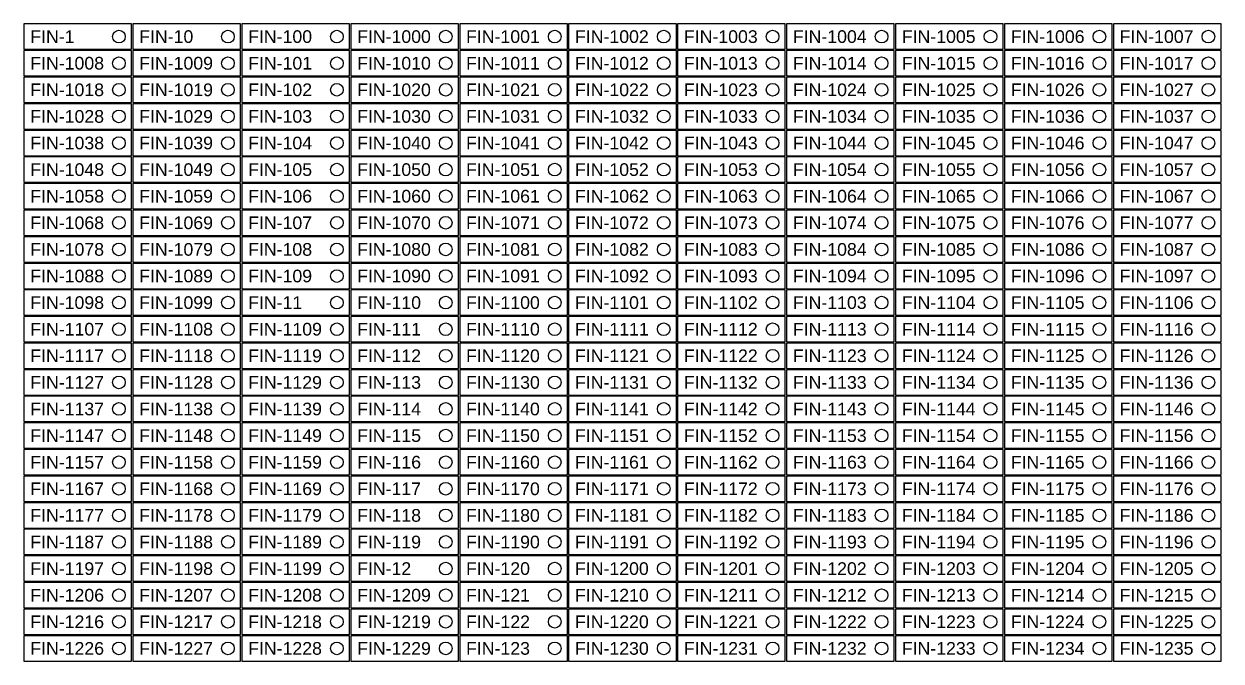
# Model space of a CAD drawing. Extents: x 0 to 94, y -199 to 2.
# Drawn here: x 0 to 94.5, y -48.3 to 2 of the extents above; entities that cross this region are included whole.
import ezdxf

# ---------------------------------------------------------------- set-up
doc = ezdxf.new("R2010")
doc.units = 0
doc.styles.get("Standard").update_dxf_attribs({"font": 'arial.ttf'})

msp = doc.modelspace()

# ---------------------------------------------------------------- linework, layer by layer
for points in [[(0, 0, 0), (8.5, 0, 0), (8.5, 2, 0), (0, 2, 0)], [(8.6, 0, 0), (17.1, 0, 0), (17.1, 2, 0), (8.6, 2, 0)], [(17.2, 0, 0), (25.7, 0, 0), (25.7, 2, 0), (17.2, 2, 0)], [(25.8, 0, 0), (34.3, 0, 0), (34.3, 2, 0), (25.8, 2, 0)], [(34.4, 0, 0), (42.9, 0, 0), (42.9, 2, 0), (34.4, 2, 0)], [(43, 0, 0), (51.5, 0, 0), (51.5, 2, 0), (43, 2, 0)], [(51.6, 0, 0), (60.1, 0, 0), (60.1, 2, 0), (51.6, 2, 0)], [(60.2, 0, 0), (68.7, 0, 0), (68.7, 2, 0), (60.2, 2, 0)], [(68.8, 0, 0), (77.3, 0, 0), (77.3, 2, 0), (68.8, 2, 0)], [(77.4, 0, 0), (85.9, 0, 0), (85.9, 2, 0), (77.4, 2, 0)], [(86, 0, 0), (94.5, 0, 0), (94.5, 2, 0), (86, 2, 0)], [(0, -2.1, 0), (8.5, -2.1, 0), (8.5, -0.1, 0), (0, -0.1, 0)], [(8.6, -2.1, 0), (17.1, -2.1, 0), (17.1, -0.1, 0), (8.6, -0.1, 0)], [(17.2, -2.1, 0), (25.7, -2.1, 0), (25.7, -0.1, 0), (17.2, -0.1, 0)], [(25.8, -2.1, 0), (34.3, -2.1, 0), (34.3, -0.1, 0), (25.8, -0.1, 0)], [(34.4, -2.1, 0), (42.9, -2.1, 0), (42.9, -0.1, 0), (34.4, -0.1, 0)], [(43, -2.1, 0), (51.5, -2.1, 0), (51.5, -0.1, 0), (43, -0.1, 0)], [(51.6, -2.1, 0), (60.1, -2.1, 0), (60.1, -0.1, 0), (51.6, -0.1, 0)], [(60.2, -2.1, 0), (68.7, -2.1, 0), (68.7, -0.1, 0), (60.2, -0.1, 0)], [(68.8, -2.1, 0), (77.3, -2.1, 0), (77.3, -0.1, 0), (68.8, -0.1, 0)], [(77.4, -2.1, 0), (85.9, -2.1, 0), (85.9, -0.1, 0), (77.4, -0.1, 0)], [(86, -2.1, 0), (94.5, -2.1, 0), (94.5, -0.1, 0), (86, -0.1, 0)], [(0, -4.2, 0), (8.5, -4.2, 0), (8.5, -2.2, 0), (0, -2.2, 0)], [(8.6, -4.2, 0), (17.1, -4.2, 0), (17.1, -2.2, 0), (8.6, -2.2, 0)], [(17.2, -4.2, 0), (25.7, -4.2, 0), (25.7, -2.2, 0), (17.2, -2.2, 0)], [(25.8, -4.2, 0), (34.3, -4.2, 0), (34.3, -2.2, 0), (25.8, -2.2, 0)], [(34.4, -4.2, 0), (42.9, -4.2, 0), (42.9, -2.2, 0), (34.4, -2.2, 0)], [(43, -4.2, 0), (51.5, -4.2, 0), (51.5, -2.2, 0), (43, -2.2, 0)], [(51.6, -4.2, 0), (60.1, -4.2, 0), (60.1, -2.2, 0), (51.6, -2.2, 0)], [(60.2, -4.2, 0), (68.7, -4.2, 0), (68.7, -2.2, 0), (60.2, -2.2, 0)], [(68.8, -4.2, 0), (77.3, -4.2, 0), (77.3, -2.2, 0), (68.8, -2.2, 0)], [(77.4, -4.2, 0), (85.9, -4.2, 0), (85.9, -2.2, 0), (77.4, -2.2, 0)], [(86, -4.2, 0), (94.5, -4.2, 0), (94.5, -2.2, 0), (86, -2.2, 0)], [(0, -6.3, 0), (8.5, -6.3, 0), (8.5, -4.3, 0), (0, -4.3, 0)], [(8.6, -6.3, 0), (17.1, -6.3, 0), (17.1, -4.3, 0), (8.6, -4.3, 0)], [(17.2, -6.3, 0), (25.7, -6.3, 0), (25.7, -4.3, 0), (17.2, -4.3, 0)], [(25.8, -6.3, 0), (34.3, -6.3, 0), (34.3, -4.3, 0), (25.8, -4.3, 0)], [(34.4, -6.3, 0), (42.9, -6.3, 0), (42.9, -4.3, 0), (34.4, -4.3, 0)], [(43, -6.3, 0), (51.5, -6.3, 0), (51.5, -4.3, 0), (43, -4.3, 0)], [(51.6, -6.3, 0), (60.1, -6.3, 0), (60.1, -4.3, 0), (51.6, -4.3, 0)], [(60.2, -6.3, 0), (68.7, -6.3, 0), (68.7, -4.3, 0), (60.2, -4.3, 0)], [(68.8, -6.3, 0), (77.3, -6.3, 0), (77.3, -4.3, 0), (68.8, -4.3, 0)], [(77.4, -6.3, 0), (85.9, -6.3, 0), (85.9, -4.3, 0), (77.4, -4.3, 0)], [(86, -6.3, 0), (94.5, -6.3, 0), (94.5, -4.3, 0), (86, -4.3, 0)], [(0, -8.4, 0), (8.5, -8.4, 0), (8.5, -6.4, 0), (0, -6.4, 0)], [(8.6, -8.4, 0), (17.1, -8.4, 0), (17.1, -6.4, 0), (8.6, -6.4, 0)], [(17.2, -8.4, 0), (25.7, -8.4, 0), (25.7, -6.4, 0), (17.2, -6.4, 0)], [(25.8, -8.4, 0), (34.3, -8.4, 0), (34.3, -6.4, 0), (25.8, -6.4, 0)], [(34.4, -8.4, 0), (42.9, -8.4, 0), (42.9, -6.4, 0), (34.4, -6.4, 0)], [(43, -8.4, 0), (51.5, -8.4, 0), (51.5, -6.4, 0), (43, -6.4, 0)], [(51.6, -8.4, 0), (60.1, -8.4, 0), (60.1, -6.4, 0), (51.6, -6.4, 0)], [(60.2, -8.4, 0), (68.7, -8.4, 0), (68.7, -6.4, 0), (60.2, -6.4, 0)], [(68.8, -8.4, 0), (77.3, -8.4, 0), (77.3, -6.4, 0), (68.8, -6.4, 0)], [(77.4, -8.4, 0), (85.9, -8.4, 0), (85.9, -6.4, 0), (77.4, -6.4, 0)], [(86, -8.4, 0), (94.5, -8.4, 0), (94.5, -6.4, 0), (86, -6.4, 0)], [(0, -10.5, 0), (8.5, -10.5, 0), (8.5, -8.5, 0), (0, -8.5, 0)], [(8.6, -10.5, 0), (17.1, -10.5, 0), (17.1, -8.5, 0), (8.6, -8.5, 0)], [(17.2, -10.5, 0), (25.7, -10.5, 0), (25.7, -8.5, 0), (17.2, -8.5, 0)], [(25.8, -10.5, 0), (34.3, -10.5, 0), (34.3, -8.5, 0), (25.8, -8.5, 0)], [(34.4, -10.5, 0), (42.9, -10.5, 0), (42.9, -8.5, 0), (34.4, -8.5, 0)], [(43, -10.5, 0), (51.5, -10.5, 0), (51.5, -8.5, 0), (43, -8.5, 0)], [(51.6, -10.5, 0), (60.1, -10.5, 0), (60.1, -8.5, 0), (51.6, -8.5, 0)], [(60.2, -10.5, 0), (68.7, -10.5, 0), (68.7, -8.5, 0), (60.2, -8.5, 0)], [(68.8, -10.5, 0), (77.3, -10.5, 0), (77.3, -8.5, 0), (68.8, -8.5, 0)], [(77.4, -10.5, 0), (85.9, -10.5, 0), (85.9, -8.5, 0), (77.4, -8.5, 0)], [(86, -10.5, 0), (94.5, -10.5, 0), (94.5, -8.5, 0), (86, -8.5, 0)], [(0, -12.6, 0), (8.5, -12.6, 0), (8.5, -10.6, 0), (0, -10.6, 0)], [(8.6, -12.6, 0), (17.1, -12.6, 0), (17.1, -10.6, 0), (8.6, -10.6, 0)], [(17.2, -12.6, 0), (25.7, -12.6, 0), (25.7, -10.6, 0), (17.2, -10.6, 0)], [(25.8, -12.6, 0), (34.3, -12.6, 0), (34.3, -10.6, 0), (25.8, -10.6, 0)], [(34.4, -12.6, 0), (42.9, -12.6, 0), (42.9, -10.6, 0), (34.4, -10.6, 0)], [(43, -12.6, 0), (51.5, -12.6, 0), (51.5, -10.6, 0), (43, -10.6, 0)], [(51.6, -12.6, 0), (60.1, -12.6, 0), (60.1, -10.6, 0), (51.6, -10.6, 0)], [(60.2, -12.6, 0), (68.7, -12.6, 0), (68.7, -10.6, 0), (60.2, -10.6, 0)], [(68.8, -12.6, 0), (77.3, -12.6, 0), (77.3, -10.6, 0), (68.8, -10.6, 0)], [(77.4, -12.6, 0), (85.9, -12.6, 0), (85.9, -10.6, 0), (77.4, -10.6, 0)], [(86, -12.6, 0), (94.5, -12.6, 0), (94.5, -10.6, 0), (86, -10.6, 0)], [(0, -14.7, 0), (8.5, -14.7, 0), (8.5, -12.7, 0), (0, -12.7, 0)], [(8.6, -14.7, 0), (17.1, -14.7, 0), (17.1, -12.7, 0), (8.6, -12.7, 0)], [(17.2, -14.7, 0), (25.7, -14.7, 0), (25.7, -12.7, 0), (17.2, -12.7, 0)], [(25.8, -14.7, 0), (34.3, -14.7, 0), (34.3, -12.7, 0), (25.8, -12.7, 0)], [(34.4, -14.7, 0), (42.9, -14.7, 0), (42.9, -12.7, 0), (34.4, -12.7, 0)], [(43, -14.7, 0), (51.5, -14.7, 0), (51.5, -12.7, 0), (43, -12.7, 0)], [(51.6, -14.7, 0), (60.1, -14.7, 0), (60.1, -12.7, 0), (51.6, -12.7, 0)], [(60.2, -14.7, 0), (68.7, -14.7, 0), (68.7, -12.7, 0), (60.2, -12.7, 0)], [(68.8, -14.7, 0), (77.3, -14.7, 0), (77.3, -12.7, 0), (68.8, -12.7, 0)], [(77.4, -14.7, 0), (85.9, -14.7, 0), (85.9, -12.7, 0), (77.4, -12.7, 0)], [(86, -14.7, 0), (94.5, -14.7, 0), (94.5, -12.7, 0), (86, -12.7, 0)], [(0, -16.8, 0), (8.5, -16.8, 0), (8.5, -14.8, 0), (0, -14.8, 0)], [(8.6, -16.8, 0), (17.1, -16.8, 0), (17.1, -14.8, 0), (8.6, -14.8, 0)], [(17.2, -16.8, 0), (25.7, -16.8, 0), (25.7, -14.8, 0), (17.2, -14.8, 0)], [(25.8, -16.8, 0), (34.3, -16.8, 0), (34.3, -14.8, 0), (25.8, -14.8, 0)], [(34.4, -16.8, 0), (42.9, -16.8, 0), (42.9, -14.8, 0), (34.4, -14.8, 0)], [(43, -16.8, 0), (51.5, -16.8, 0), (51.5, -14.8, 0), (43, -14.8, 0)], [(51.6, -16.8, 0), (60.1, -16.8, 0), (60.1, -14.8, 0), (51.6, -14.8, 0)], [(60.2, -16.8, 0), (68.7, -16.8, 0), (68.7, -14.8, 0), (60.2, -14.8, 0)], [(68.8, -16.8, 0), (77.3, -16.8, 0), (77.3, -14.8, 0), (68.8, -14.8, 0)], [(77.4, -16.8, 0), (85.9, -16.8, 0), (85.9, -14.8, 0), (77.4, -14.8, 0)], [(86, -16.8, 0), (94.5, -16.8, 0), (94.5, -14.8, 0), (86, -14.8, 0)], [(0, -18.9, 0), (8.5, -18.9, 0), (8.5, -16.9, 0), (0, -16.9, 0)], [(8.6, -18.9, 0), (17.1, -18.9, 0), (17.1, -16.9, 0), (8.6, -16.9, 0)], [(17.2, -18.9, 0), (25.7, -18.9, 0), (25.7, -16.9, 0), (17.2, -16.9, 0)], [(25.8, -18.9, 0), (34.3, -18.9, 0), (34.3, -16.9, 0), (25.8, -16.9, 0)], [(34.4, -18.9, 0), (42.9, -18.9, 0), (42.9, -16.9, 0), (34.4, -16.9, 0)], [(43, -18.9, 0), (51.5, -18.9, 0), (51.5, -16.9, 0), (43, -16.9, 0)], [(51.6, -18.9, 0), (60.1, -18.9, 0), (60.1, -16.9, 0), (51.6, -16.9, 0)], [(60.2, -18.9, 0), (68.7, -18.9, 0), (68.7, -16.9, 0), (60.2, -16.9, 0)], [(68.8, -18.9, 0), (77.3, -18.9, 0), (77.3, -16.9, 0), (68.8, -16.9, 0)], [(77.4, -18.9, 0), (85.9, -18.9, 0), (85.9, -16.9, 0), (77.4, -16.9, 0)], [(86, -18.9, 0), (94.5, -18.9, 0), (94.5, -16.9, 0), (86, -16.9, 0)], [(0, -21, 0), (8.5, -21, 0), (8.5, -19, 0), (0, -19, 0)], [(8.6, -21, 0), (17.1, -21, 0), (17.1, -19, 0), (8.6, -19, 0)], [(17.2, -21, 0), (25.7, -21, 0), (25.7, -19, 0), (17.2, -19, 0)], [(25.8, -21, 0), (34.3, -21, 0), (34.3, -19, 0), (25.8, -19, 0)], [(34.4, -21, 0), (42.9, -21, 0), (42.9, -19, 0), (34.4, -19, 0)], [(43, -21, 0), (51.5, -21, 0), (51.5, -19, 0), (43, -19, 0)], [(51.6, -21, 0), (60.1, -21, 0), (60.1, -19, 0), (51.6, -19, 0)], [(60.2, -21, 0), (68.7, -21, 0), (68.7, -19, 0), (60.2, -19, 0)], [(68.8, -21, 0), (77.3, -21, 0), (77.3, -19, 0), (68.8, -19, 0)], [(77.4, -21, 0), (85.9, -21, 0), (85.9, -19, 0), (77.4, -19, 0)], [(86, -21, 0), (94.5, -21, 0), (94.5, -19, 0), (86, -19, 0)], [(0, -23.1, 0), (8.5, -23.1, 0), (8.5, -21.1, 0), (0, -21.1, 0)], [(8.6, -23.1, 0), (17.1, -23.1, 0), (17.1, -21.1, 0), (8.6, -21.1, 0)], [(17.2, -23.1, 0), (25.7, -23.1, 0), (25.7, -21.1, 0), (17.2, -21.1, 0)], [(25.8, -23.1, 0), (34.3, -23.1, 0), (34.3, -21.1, 0), (25.8, -21.1, 0)], [(34.4, -23.1, 0), (42.9, -23.1, 0), (42.9, -21.1, 0), (34.4, -21.1, 0)], [(43, -23.1, 0), (51.5, -23.1, 0), (51.5, -21.1, 0), (43, -21.1, 0)], [(51.6, -23.1, 0), (60.1, -23.1, 0), (60.1, -21.1, 0), (51.6, -21.1, 0)], [(60.2, -23.1, 0), (68.7, -23.1, 0), (68.7, -21.1, 0), (60.2, -21.1, 0)], [(68.8, -23.1, 0), (77.3, -23.1, 0), (77.3, -21.1, 0), (68.8, -21.1, 0)], [(77.4, -23.1, 0), (85.9, -23.1, 0), (85.9, -21.1, 0), (77.4, -21.1, 0)], [(86, -23.1, 0), (94.5, -23.1, 0), (94.5, -21.1, 0), (86, -21.1, 0)], [(0, -25.2, 0), (8.5, -25.2, 0), (8.5, -23.2, 0), (0, -23.2, 0)], [(8.6, -25.2, 0), (17.1, -25.2, 0), (17.1, -23.2, 0), (8.6, -23.2, 0)], [(17.2, -25.2, 0), (25.7, -25.2, 0), (25.7, -23.2, 0), (17.2, -23.2, 0)], [(25.8, -25.2, 0), (34.3, -25.2, 0), (34.3, -23.2, 0), (25.8, -23.2, 0)], [(34.4, -25.2, 0), (42.9, -25.2, 0), (42.9, -23.2, 0), (34.4, -23.2, 0)], [(43, -25.2, 0), (51.5, -25.2, 0), (51.5, -23.2, 0), (43, -23.2, 0)], [(51.6, -25.2, 0), (60.1, -25.2, 0), (60.1, -23.2, 0), (51.6, -23.2, 0)], [(60.2, -25.2, 0), (68.7, -25.2, 0), (68.7, -23.2, 0), (60.2, -23.2, 0)], [(68.8, -25.2, 0), (77.3, -25.2, 0), (77.3, -23.2, 0), (68.8, -23.2, 0)], [(77.4, -25.2, 0), (85.9, -25.2, 0), (85.9, -23.2, 0), (77.4, -23.2, 0)], [(86, -25.2, 0), (94.5, -25.2, 0), (94.5, -23.2, 0), (86, -23.2, 0)], [(0, -27.3, 0), (8.5, -27.3, 0), (8.5, -25.3, 0), (0, -25.3, 0)], [(8.6, -27.3, 0), (17.1, -27.3, 0), (17.1, -25.3, 0), (8.6, -25.3, 0)], [(17.2, -27.3, 0), (25.7, -27.3, 0), (25.7, -25.3, 0), (17.2, -25.3, 0)], [(25.8, -27.3, 0), (34.3, -27.3, 0), (34.3, -25.3, 0), (25.8, -25.3, 0)], [(34.4, -27.3, 0), (42.9, -27.3, 0), (42.9, -25.3, 0), (34.4, -25.3, 0)], [(43, -27.3, 0), (51.5, -27.3, 0), (51.5, -25.3, 0), (43, -25.3, 0)], [(51.6, -27.3, 0), (60.1, -27.3, 0), (60.1, -25.3, 0), (51.6, -25.3, 0)], [(60.2, -27.3, 0), (68.7, -27.3, 0), (68.7, -25.3, 0), (60.2, -25.3, 0)], [(68.8, -27.3, 0), (77.3, -27.3, 0), (77.3, -25.3, 0), (68.8, -25.3, 0)], [(77.4, -27.3, 0), (85.9, -27.3, 0), (85.9, -25.3, 0), (77.4, -25.3, 0)], [(86, -27.3, 0), (94.5, -27.3, 0), (94.5, -25.3, 0), (86, -25.3, 0)], [(0, -29.4, 0), (8.5, -29.4, 0), (8.5, -27.4, 0), (0, -27.4, 0)], [(8.6, -29.4, 0), (17.1, -29.4, 0), (17.1, -27.4, 0), (8.6, -27.4, 0)], [(17.2, -29.4, 0), (25.7, -29.4, 0), (25.7, -27.4, 0), (17.2, -27.4, 0)], [(25.8, -29.4, 0), (34.3, -29.4, 0), (34.3, -27.4, 0), (25.8, -27.4, 0)], [(34.4, -29.4, 0), (42.9, -29.4, 0), (42.9, -27.4, 0), (34.4, -27.4, 0)], [(43, -29.4, 0), (51.5, -29.4, 0), (51.5, -27.4, 0), (43, -27.4, 0)], [(51.6, -29.4, 0), (60.1, -29.4, 0), (60.1, -27.4, 0), (51.6, -27.4, 0)], [(60.2, -29.4, 0), (68.7, -29.4, 0), (68.7, -27.4, 0), (60.2, -27.4, 0)], [(68.8, -29.4, 0), (77.3, -29.4, 0), (77.3, -27.4, 0), (68.8, -27.4, 0)], [(77.4, -29.4, 0), (85.9, -29.4, 0), (85.9, -27.4, 0), (77.4, -27.4, 0)], [(86, -29.4, 0), (94.5, -29.4, 0), (94.5, -27.4, 0), (86, -27.4, 0)], [(0, -31.5, 0), (8.5, -31.5, 0), (8.5, -29.5, 0), (0, -29.5, 0)], [(8.6, -31.5, 0), (17.1, -31.5, 0), (17.1, -29.5, 0), (8.6, -29.5, 0)], [(17.2, -31.5, 0), (25.7, -31.5, 0), (25.7, -29.5, 0), (17.2, -29.5, 0)], [(25.8, -31.5, 0), (34.3, -31.5, 0), (34.3, -29.5, 0), (25.8, -29.5, 0)], [(34.4, -31.5, 0), (42.9, -31.5, 0), (42.9, -29.5, 0), (34.4, -29.5, 0)], [(43, -31.5, 0), (51.5, -31.5, 0), (51.5, -29.5, 0), (43, -29.5, 0)], [(51.6, -31.5, 0), (60.1, -31.5, 0), (60.1, -29.5, 0), (51.6, -29.5, 0)], [(60.2, -31.5, 0), (68.7, -31.5, 0), (68.7, -29.5, 0), (60.2, -29.5, 0)], [(68.8, -31.5, 0), (77.3, -31.5, 0), (77.3, -29.5, 0), (68.8, -29.5, 0)], [(77.4, -31.5, 0), (85.9, -31.5, 0), (85.9, -29.5, 0), (77.4, -29.5, 0)], [(86, -31.5, 0), (94.5, -31.5, 0), (94.5, -29.5, 0), (86, -29.5, 0)], [(0, -33.6, 0), (8.5, -33.6, 0), (8.5, -31.6, 0), (0, -31.6, 0)], [(8.6, -33.6, 0), (17.1, -33.6, 0), (17.1, -31.6, 0), (8.6, -31.6, 0)], [(17.2, -33.6, 0), (25.7, -33.6, 0), (25.7, -31.6, 0), (17.2, -31.6, 0)], [(25.8, -33.6, 0), (34.3, -33.6, 0), (34.3, -31.6, 0), (25.8, -31.6, 0)], [(34.4, -33.6, 0), (42.9, -33.6, 0), (42.9, -31.6, 0), (34.4, -31.6, 0)], [(43, -33.6, 0), (51.5, -33.6, 0), (51.5, -31.6, 0), (43, -31.6, 0)], [(51.6, -33.6, 0), (60.1, -33.6, 0), (60.1, -31.6, 0), (51.6, -31.6, 0)], [(60.2, -33.6, 0), (68.7, -33.6, 0), (68.7, -31.6, 0), (60.2, -31.6, 0)], [(68.8, -33.6, 0), (77.3, -33.6, 0), (77.3, -31.6, 0), (68.8, -31.6, 0)], [(77.4, -33.6, 0), (85.9, -33.6, 0), (85.9, -31.6, 0), (77.4, -31.6, 0)], [(86, -33.6, 0), (94.5, -33.6, 0), (94.5, -31.6, 0), (86, -31.6, 0)], [(0, -35.7, 0), (8.5, -35.7, 0), (8.5, -33.7, 0), (0, -33.7, 0)], [(8.6, -35.7, 0), (17.1, -35.7, 0), (17.1, -33.7, 0), (8.6, -33.7, 0)], [(17.2, -35.7, 0), (25.7, -35.7, 0), (25.7, -33.7, 0), (17.2, -33.7, 0)], [(25.8, -35.7, 0), (34.3, -35.7, 0), (34.3, -33.7, 0), (25.8, -33.7, 0)], [(34.4, -35.7, 0), (42.9, -35.7, 0), (42.9, -33.7, 0), (34.4, -33.7, 0)], [(43, -35.7, 0), (51.5, -35.7, 0), (51.5, -33.7, 0), (43, -33.7, 0)], [(51.6, -35.7, 0), (60.1, -35.7, 0), (60.1, -33.7, 0), (51.6, -33.7, 0)], [(60.2, -35.7, 0), (68.7, -35.7, 0), (68.7, -33.7, 0), (60.2, -33.7, 0)], [(68.8, -35.7, 0), (77.3, -35.7, 0), (77.3, -33.7, 0), (68.8, -33.7, 0)], [(77.4, -35.7, 0), (85.9, -35.7, 0), (85.9, -33.7, 0), (77.4, -33.7, 0)], [(86, -35.7, 0), (94.5, -35.7, 0), (94.5, -33.7, 0), (86, -33.7, 0)], [(0, -37.8, 0), (8.5, -37.8, 0), (8.5, -35.8, 0), (0, -35.8, 0)], [(8.6, -37.8, 0), (17.1, -37.8, 0), (17.1, -35.8, 0), (8.6, -35.8, 0)], [(17.2, -37.8, 0), (25.7, -37.8, 0), (25.7, -35.8, 0), (17.2, -35.8, 0)], [(25.8, -37.8, 0), (34.3, -37.8, 0), (34.3, -35.8, 0), (25.8, -35.8, 0)], [(34.4, -37.8, 0), (42.9, -37.8, 0), (42.9, -35.8, 0), (34.4, -35.8, 0)], [(43, -37.8, 0), (51.5, -37.8, 0), (51.5, -35.8, 0), (43, -35.8, 0)], [(51.6, -37.8, 0), (60.1, -37.8, 0), (60.1, -35.8, 0), (51.6, -35.8, 0)], [(60.2, -37.8, 0), (68.7, -37.8, 0), (68.7, -35.8, 0), (60.2, -35.8, 0)], [(68.8, -37.8, 0), (77.3, -37.8, 0), (77.3, -35.8, 0), (68.8, -35.8, 0)], [(77.4, -37.8, 0), (85.9, -37.8, 0), (85.9, -35.8, 0), (77.4, -35.8, 0)], [(86, -37.8, 0), (94.5, -37.8, 0), (94.5, -35.8, 0), (86, -35.8, 0)], [(0, -39.9, 0), (8.5, -39.9, 0), (8.5, -37.9, 0), (0, -37.9, 0)], [(8.6, -39.9, 0), (17.1, -39.9, 0), (17.1, -37.9, 0), (8.6, -37.9, 0)], [(17.2, -39.9, 0), (25.7, -39.9, 0), (25.7, -37.9, 0), (17.2, -37.9, 0)], [(25.8, -39.9, 0), (34.3, -39.9, 0), (34.3, -37.9, 0), (25.8, -37.9, 0)], [(34.4, -39.9, 0), (42.9, -39.9, 0), (42.9, -37.9, 0), (34.4, -37.9, 0)], [(43, -39.9, 0), (51.5, -39.9, 0), (51.5, -37.9, 0), (43, -37.9, 0)], [(51.6, -39.9, 0), (60.1, -39.9, 0), (60.1, -37.9, 0), (51.6, -37.9, 0)], [(60.2, -39.9, 0), (68.7, -39.9, 0), (68.7, -37.9, 0), (60.2, -37.9, 0)], [(68.8, -39.9, 0), (77.3, -39.9, 0), (77.3, -37.9, 0), (68.8, -37.9, 0)], [(77.4, -39.9, 0), (85.9, -39.9, 0), (85.9, -37.9, 0), (77.4, -37.9, 0)], [(86, -39.9, 0), (94.5, -39.9, 0), (94.5, -37.9, 0), (86, -37.9, 0)], [(0, -42, 0), (8.5, -42, 0), (8.5, -40, 0), (0, -40, 0)], [(8.6, -42, 0), (17.1, -42, 0), (17.1, -40, 0), (8.6, -40, 0)], [(17.2, -42, 0), (25.7, -42, 0), (25.7, -40, 0), (17.2, -40, 0)], [(25.8, -42, 0), (34.3, -42, 0), (34.3, -40, 0), (25.8, -40, 0)], [(34.4, -42, 0), (42.9, -42, 0), (42.9, -40, 0), (34.4, -40, 0)], [(43, -42, 0), (51.5, -42, 0), (51.5, -40, 0), (43, -40, 0)], [(51.6, -42, 0), (60.1, -42, 0), (60.1, -40, 0), (51.6, -40, 0)], [(60.2, -42, 0), (68.7, -42, 0), (68.7, -40, 0), (60.2, -40, 0)], [(68.8, -42, 0), (77.3, -42, 0), (77.3, -40, 0), (68.8, -40, 0)], [(77.4, -42, 0), (85.9, -42, 0), (85.9, -40, 0), (77.4, -40, 0)], [(86, -42, 0), (94.5, -42, 0), (94.5, -40, 0), (86, -40, 0)], [(0, -44.1, 0), (8.5, -44.1, 0), (8.5, -42.1, 0), (0, -42.1, 0)], [(8.6, -44.1, 0), (17.1, -44.1, 0), (17.1, -42.1, 0), (8.6, -42.1, 0)], [(17.2, -44.1, 0), (25.7, -44.1, 0), (25.7, -42.1, 0), (17.2, -42.1, 0)], [(25.8, -44.1, 0), (34.3, -44.1, 0), (34.3, -42.1, 0), (25.8, -42.1, 0)], [(34.4, -44.1, 0), (42.9, -44.1, 0), (42.9, -42.1, 0), (34.4, -42.1, 0)], [(43, -44.1, 0), (51.5, -44.1, 0), (51.5, -42.1, 0), (43, -42.1, 0)], [(51.6, -44.1, 0), (60.1, -44.1, 0), (60.1, -42.1, 0), (51.6, -42.1, 0)], [(60.2, -44.1, 0), (68.7, -44.1, 0), (68.7, -42.1, 0), (60.2, -42.1, 0)], [(68.8, -44.1, 0), (77.3, -44.1, 0), (77.3, -42.1, 0), (68.8, -42.1, 0)], [(77.4, -44.1, 0), (85.9, -44.1, 0), (85.9, -42.1, 0), (77.4, -42.1, 0)], [(86, -44.1, 0), (94.5, -44.1, 0), (94.5, -42.1, 0), (86, -42.1, 0)], [(0, -46.2, 0), (8.5, -46.2, 0), (8.5, -44.2, 0), (0, -44.2, 0)], [(8.6, -46.2, 0), (17.1, -46.2, 0), (17.1, -44.2, 0), (8.6, -44.2, 0)], [(17.2, -46.2, 0), (25.7, -46.2, 0), (25.7, -44.2, 0), (17.2, -44.2, 0)], [(25.8, -46.2, 0), (34.3, -46.2, 0), (34.3, -44.2, 0), (25.8, -44.2, 0)], [(34.4, -46.2, 0), (42.9, -46.2, 0), (42.9, -44.2, 0), (34.4, -44.2, 0)], [(43, -46.2, 0), (51.5, -46.2, 0), (51.5, -44.2, 0), (43, -44.2, 0)], [(51.6, -46.2, 0), (60.1, -46.2, 0), (60.1, -44.2, 0), (51.6, -44.2, 0)], [(60.2, -46.2, 0), (68.7, -46.2, 0), (68.7, -44.2, 0), (60.2, -44.2, 0)], [(68.8, -46.2, 0), (77.3, -46.2, 0), (77.3, -44.2, 0), (68.8, -44.2, 0)], [(77.4, -46.2, 0), (85.9, -46.2, 0), (85.9, -44.2, 0), (77.4, -44.2, 0)], [(86, -46.2, 0), (94.5, -46.2, 0), (94.5, -44.2, 0), (86, -44.2, 0)], [(0, -48.3, 0), (8.5, -48.3, 0), (8.5, -46.3, 0), (0, -46.3, 0)], [(8.6, -48.3, 0), (17.1, -48.3, 0), (17.1, -46.3, 0), (8.6, -46.3, 0)], [(17.2, -48.3, 0), (25.7, -48.3, 0), (25.7, -46.3, 0), (17.2, -46.3, 0)], [(25.8, -48.3, 0), (34.3, -48.3, 0), (34.3, -46.3, 0), (25.8, -46.3, 0)], [(34.4, -48.3, 0), (42.9, -48.3, 0), (42.9, -46.3, 0), (34.4, -46.3, 0)], [(43, -48.3, 0), (51.5, -48.3, 0), (51.5, -46.3, 0), (43, -46.3, 0)], [(51.6, -48.3, 0), (60.1, -48.3, 0), (60.1, -46.3, 0), (51.6, -46.3, 0)], [(60.2, -48.3, 0), (68.7, -48.3, 0), (68.7, -46.3, 0), (60.2, -46.3, 0)], [(68.8, -48.3, 0), (77.3, -48.3, 0), (77.3, -46.3, 0), (68.8, -46.3, 0)], [(77.4, -48.3, 0), (85.9, -48.3, 0), (85.9, -46.3, 0), (77.4, -46.3, 0)], [(86, -48.3, 0), (94.5, -48.3, 0), (94.5, -46.3, 0), (86, -46.3, 0)]]:
    msp.add_polyline3d(points, close=True)
for centre in [(7.5, 1), (16.1, 1), (24.7, 1), (33.3, 1), (41.9, 1), (50.5, 1), (59.1, 1), (67.7, 1), (76.3, 1), (84.9, 1), (93.5, 1), (7.5, -1.1), (16.1, -1.1), (24.7, -1.1), (33.3, -1.1), (41.9, -1.1), (50.5, -1.1), (59.1, -1.1), (67.7, -1.1), (76.3, -1.1), (84.9, -1.1), (93.5, -1.1), (7.5, -3.2), (16.1, -3.2), (24.7, -3.2), (33.3, -3.2), (41.9, -3.2), (50.5, -3.2), (59.1, -3.2), (67.7, -3.2), (76.3, -3.2), (84.9, -3.2), (93.5, -3.2), (7.5, -5.3), (16.1, -5.3), (24.7, -5.3), (33.3, -5.3), (41.9, -5.3), (50.5, -5.3), (59.1, -5.3), (67.7, -5.3), (76.3, -5.3), (84.9, -5.3), (93.5, -5.3), (7.5, -7.4), (16.1, -7.4), (24.7, -7.4), (33.3, -7.4), (41.9, -7.4), (50.5, -7.4), (59.1, -7.4), (67.7, -7.4), (76.3, -7.4), (84.9, -7.4), (93.5, -7.4), (7.5, -9.5), (16.1, -9.5), (24.7, -9.5), (33.3, -9.5), (41.9, -9.5), (50.5, -9.5), (59.1, -9.5), (67.7, -9.5), (76.3, -9.5), (84.9, -9.5), (93.5, -9.5), (7.5, -11.6), (16.1, -11.6), (24.7, -11.6), (33.3, -11.6), (41.9, -11.6), (50.5, -11.6), (59.1, -11.6), (67.7, -11.6), (76.3, -11.6), (84.9, -11.6), (93.5, -11.6), (7.5, -13.7), (16.1, -13.7), (24.7, -13.7), (33.3, -13.7), (41.9, -13.7), (50.5, -13.7), (59.1, -13.7), (67.7, -13.7), (76.3, -13.7), (84.9, -13.7), (93.5, -13.7), (7.5, -15.8), (16.1, -15.8), (24.7, -15.8), (33.3, -15.8), (41.9, -15.8), (50.5, -15.8), (59.1, -15.8), (67.7, -15.8), (76.3, -15.8), (84.9, -15.8), (93.5, -15.8), (7.5, -17.9), (16.1, -17.9), (24.7, -17.9), (33.3, -17.9), (41.9, -17.9), (50.5, -17.9), (59.1, -17.9), (67.7, -17.9), (76.3, -17.9), (84.9, -17.9), (93.5, -17.9), (7.5, -20), (16.1, -20), (24.7, -20), (33.3, -20), (41.9, -20), (50.5, -20), (59.1, -20), (67.7, -20), (76.3, -20), (84.9, -20), (93.5, -20), (7.5, -22.1), (16.1, -22.1), (24.7, -22.1), (33.3, -22.1), (41.9, -22.1), (50.5, -22.1), (59.1, -22.1), (67.7, -22.1), (76.3, -22.1), (84.9, -22.1), (93.5, -22.1), (7.5, -24.2), (16.1, -24.2), (24.7, -24.2), (33.3, -24.2), (41.9, -24.2), (50.5, -24.2), (59.1, -24.2), (67.7, -24.2), (76.3, -24.2), (84.9, -24.2), (93.5, -24.2), (7.5, -26.3), (16.1, -26.3), (24.7, -26.3), (33.3, -26.3), (41.9, -26.3), (50.5, -26.3), (59.1, -26.3), (67.7, -26.3), (76.3, -26.3), (84.9, -26.3), (93.5, -26.3), (7.5, -28.4), (16.1, -28.4), (24.7, -28.4), (33.3, -28.4), (41.9, -28.4), (50.5, -28.4), (59.1, -28.4), (67.7, -28.4), (76.3, -28.4), (84.9, -28.4), (93.5, -28.4), (7.5, -30.5), (16.1, -30.5), (24.7, -30.5), (33.3, -30.5), (41.9, -30.5), (50.5, -30.5), (59.1, -30.5), (67.7, -30.5), (76.3, -30.5), (84.9, -30.5), (93.5, -30.5), (7.5, -32.6), (16.1, -32.6), (24.7, -32.6), (33.3, -32.6), (41.9, -32.6), (50.5, -32.6), (59.1, -32.6), (67.7, -32.6), (76.3, -32.6), (84.9, -32.6), (93.5, -32.6), (7.5, -34.7), (16.1, -34.7), (24.7, -34.7), (33.3, -34.7), (41.9, -34.7), (50.5, -34.7), (59.1, -34.7), (67.7, -34.7), (76.3, -34.7), (84.9, -34.7), (93.5, -34.7), (7.5, -36.8), (16.1, -36.8), (24.7, -36.8), (33.3, -36.8), (41.9, -36.8), (50.5, -36.8), (59.1, -36.8), (67.7, -36.8), (76.3, -36.8), (84.9, -36.8), (93.5, -36.8), (7.5, -38.9), (16.1, -38.9), (24.7, -38.9), (33.3, -38.9), (41.9, -38.9), (50.5, -38.9), (59.1, -38.9), (67.7, -38.9), (76.3, -38.9), (84.9, -38.9), (93.5, -38.9), (7.5, -41), (16.1, -41), (24.7, -41), (33.3, -41), (41.9, -41), (50.5, -41), (59.1, -41), (67.7, -41), (76.3, -41), (84.9, -41), (93.5, -41), (7.5, -43.1), (16.1, -43.1), (24.7, -43.1), (33.3, -43.1), (41.9, -43.1), (50.5, -43.1), (59.1, -43.1), (67.7, -43.1), (76.3, -43.1), (84.9, -43.1), (93.5, -43.1), (7.5, -45.2), (16.1, -45.2), (24.7, -45.2), (33.3, -45.2), (41.9, -45.2), (50.5, -45.2), (59.1, -45.2), (67.7, -45.2), (76.3, -45.2), (84.9, -45.2), (93.5, -45.2), (7.5, -47.3), (16.1, -47.3), (24.7, -47.3), (33.3, -47.3), (41.9, -47.3), (50.5, -47.3), (59.1, -47.3), (67.7, -47.3), (76.3, -47.3), (84.9, -47.3), (93.5, -47.3)]:
    msp.add_circle(centre, 0.5)

# ---------------------------------------------------------------- texts
for s, p in [('FIN-1', (0.5, 0.5)), ('FIN-10', (9.1, 0.5)), ('FIN-100', (17.7, 0.5)), ('FIN-1000', (26.3, 0.5)), ('FIN-1001', (34.9, 0.5)), ('FIN-1002', (43.5, 0.5)), ('FIN-1003', (52.1, 0.5)), ('FIN-1004', (60.7, 0.5)), ('FIN-1005', (69.3, 0.5)), ('FIN-1006', (77.9, 0.5)), ('FIN-1007', (86.5, 0.5)), ('FIN-1008', (0.5, -1.6)), ('FIN-1009', (9.1, -1.6)), ('FIN-101', (17.7, -1.6)), ('FIN-1010', (26.3, -1.6)), ('FIN-1011', (34.9, -1.6)), ('FIN-1012', (43.5, -1.6)), ('FIN-1013', (52.1, -1.6)), ('FIN-1014', (60.7, -1.6)), ('FIN-1015', (69.3, -1.6)), ('FIN-1016', (77.9, -1.6)), ('FIN-1017', (86.5, -1.6)), ('FIN-1018', (0.5, -3.7)), ('FIN-1019', (9.1, -3.7)), ('FIN-102', (17.7, -3.7)), ('FIN-1020', (26.3, -3.7)), ('FIN-1021', (34.9, -3.7)), ('FIN-1022', (43.5, -3.7)), ('FIN-1023', (52.1, -3.7)), ('FIN-1024', (60.7, -3.7)), ('FIN-1025', (69.3, -3.7)), ('FIN-1026', (77.9, -3.7)), ('FIN-1027', (86.5, -3.7)), ('FIN-1028', (0.5, -5.8)), ('FIN-1029', (9.1, -5.8)), ('FIN-103', (17.7, -5.8)), ('FIN-1030', (26.3, -5.8)), ('FIN-1031', (34.9, -5.8)), ('FIN-1032', (43.5, -5.8)), ('FIN-1033', (52.1, -5.8)), ('FIN-1034', (60.7, -5.8)), ('FIN-1035', (69.3, -5.8)), ('FIN-1036', (77.9, -5.8)), ('FIN-1037', (86.5, -5.8)), ('FIN-1038', (0.5, -7.9)), ('FIN-1039', (9.1, -7.9)), ('FIN-104', (17.7, -7.9)), ('FIN-1040', (26.3, -7.9)), ('FIN-1041', (34.9, -7.9)), ('FIN-1042', (43.5, -7.9)), ('FIN-1043', (52.1, -7.9)), ('FIN-1044', (60.7, -7.9)), ('FIN-1045', (69.3, -7.9)), ('FIN-1046', (77.9, -7.9)), ('FIN-1047', (86.5, -7.9)), ('FIN-1048', (0.5, -10)), ('FIN-1049', (9.1, -10)), ('FIN-105', (17.7, -10)), ('FIN-1050', (26.3, -10)), ('FIN-1051', (34.9, -10)), ('FIN-1052', (43.5, -10)), ('FIN-1053', (52.1, -10)), ('FIN-1054', (60.7, -10)), ('FIN-1055', (69.3, -10)), ('FIN-1056', (77.9, -10)), ('FIN-1057', (86.5, -10)), ('FIN-1058', (0.5, -12.1)), ('FIN-1059', (9.1, -12.1)), ('FIN-106', (17.7, -12.1)), ('FIN-1060', (26.3, -12.1)), ('FIN-1061', (34.9, -12.1)), ('FIN-1062', (43.5, -12.1)), ('FIN-1063', (52.1, -12.1)), ('FIN-1064', (60.7, -12.1)), ('FIN-1065', (69.3, -12.1)), ('FIN-1066', (77.9, -12.1)), ('FIN-1067', (86.5, -12.1)), ('FIN-1068', (0.5, -14.2)), ('FIN-1069', (9.1, -14.2)), ('FIN-107', (17.7, -14.2)), ('FIN-1070', (26.3, -14.2)), ('FIN-1071', (34.9, -14.2)), ('FIN-1072', (43.5, -14.2)), ('FIN-1073', (52.1, -14.2)), ('FIN-1074', (60.7, -14.2)), ('FIN-1075', (69.3, -14.2)), ('FIN-1076', (77.9, -14.2)), ('FIN-1077', (86.5, -14.2)), ('FIN-1078', (0.5, -16.3)), ('FIN-1079', (9.1, -16.3)), ('FIN-108', (17.7, -16.3)), ('FIN-1080', (26.3, -16.3)), ('FIN-1081', (34.9, -16.3)), ('FIN-1082', (43.5, -16.3)), ('FIN-1083', (52.1, -16.3)), ('FIN-1084', (60.7, -16.3)), ('FIN-1085', (69.3, -16.3)), ('FIN-1086', (77.9, -16.3)), ('FIN-1087', (86.5, -16.3)), ('FIN-1088', (0.5, -18.4)), ('FIN-1089', (9.1, -18.4)), ('FIN-109', (17.7, -18.4)), ('FIN-1090', (26.3, -18.4)), ('FIN-1091', (34.9, -18.4)), ('FIN-1092', (43.5, -18.4)), ('FIN-1093', (52.1, -18.4)), ('FIN-1094', (60.7, -18.4)), ('FIN-1095', (69.3, -18.4)), ('FIN-1096', (77.9, -18.4)), ('FIN-1097', (86.5, -18.4)), ('FIN-1098', (0.5, -20.5)), ('FIN-1099', (9.1, -20.5)), ('FIN-11', (17.7, -20.5)), ('FIN-110', (26.3, -20.5)), ('FIN-1100', (34.9, -20.5)), ('FIN-1101', (43.5, -20.5)), ('FIN-1102', (52.1, -20.5)), ('FIN-1103', (60.7, -20.5)), ('FIN-1104', (69.3, -20.5)), ('FIN-1105', (77.9, -20.5)), ('FIN-1106', (86.5, -20.5)), ('FIN-1107', (0.5, -22.6)), ('FIN-1108', (9.1, -22.6)), ('FIN-1109', (17.7, -22.6)), ('FIN-111', (26.3, -22.6)), ('FIN-1110', (34.9, -22.6)), ('FIN-1111', (43.5, -22.6)), ('FIN-1112', (52.1, -22.6)), ('FIN-1113', (60.7, -22.6)), ('FIN-1114', (69.3, -22.6)), ('FIN-1115', (77.9, -22.6)), ('FIN-1116', (86.5, -22.6)), ('FIN-1117', (0.5, -24.7)), ('FIN-1118', (9.1, -24.7)), ('FIN-1119', (17.7, -24.7)), ('FIN-112', (26.3, -24.7)), ('FIN-1120', (34.9, -24.7)), ('FIN-1121', (43.5, -24.7)), ('FIN-1122', (52.1, -24.7)), ('FIN-1123', (60.7, -24.7)), ('FIN-1124', (69.3, -24.7)), ('FIN-1125', (77.9, -24.7)), ('FIN-1126', (86.5, -24.7)), ('FIN-1127', (0.5, -26.8)), ('FIN-1128', (9.1, -26.8)), ('FIN-1129', (17.7, -26.8)), ('FIN-113', (26.3, -26.8)), ('FIN-1130', (34.9, -26.8)), ('FIN-1131', (43.5, -26.8)), ('FIN-1132', (52.1, -26.8)), ('FIN-1133', (60.7, -26.8)), ('FIN-1134', (69.3, -26.8)), ('FIN-1135', (77.9, -26.8)), ('FIN-1136', (86.5, -26.8)), ('FIN-1137', (0.5, -28.9)), ('FIN-1138', (9.1, -28.9)), ('FIN-1139', (17.7, -28.9)), ('FIN-114', (26.3, -28.9)), ('FIN-1140', (34.9, -28.9)), ('FIN-1141', (43.5, -28.9)), ('FIN-1142', (52.1, -28.9)), ('FIN-1143', (60.7, -28.9)), ('FIN-1144', (69.3, -28.9)), ('FIN-1145', (77.9, -28.9)), ('FIN-1146', (86.5, -28.9)), ('FIN-1147', (0.5, -31)), ('FIN-1148', (9.1, -31)), ('FIN-1149', (17.7, -31)), ('FIN-115', (26.3, -31)), ('FIN-1150', (34.9, -31)), ('FIN-1151', (43.5, -31)), ('FIN-1152', (52.1, -31)), ('FIN-1153', (60.7, -31)), ('FIN-1154', (69.3, -31)), ('FIN-1155', (77.9, -31)), ('FIN-1156', (86.5, -31)), ('FIN-1157', (0.5, -33.1)), ('FIN-1158', (9.1, -33.1)), ('FIN-1159', (17.7, -33.1)), ('FIN-116', (26.3, -33.1)), ('FIN-1160', (34.9, -33.1)), ('FIN-1161', (43.5, -33.1)), ('FIN-1162', (52.1, -33.1)), ('FIN-1163', (60.7, -33.1)), ('FIN-1164', (69.3, -33.1)), ('FIN-1165', (77.9, -33.1)), ('FIN-1166', (86.5, -33.1)), ('FIN-1167', (0.5, -35.2)), ('FIN-1168', (9.1, -35.2)), ('FIN-1169', (17.7, -35.2)), ('FIN-117', (26.3, -35.2)), ('FIN-1170', (34.9, -35.2)), ('FIN-1171', (43.5, -35.2)), ('FIN-1172', (52.1, -35.2)), ('FIN-1173', (60.7, -35.2)), ('FIN-1174', (69.3, -35.2)), ('FIN-1175', (77.9, -35.2)), ('FIN-1176', (86.5, -35.2)), ('FIN-1177', (0.5, -37.3)), ('FIN-1178', (9.1, -37.3)), ('FIN-1179', (17.7, -37.3)), ('FIN-118', (26.3, -37.3)), ('FIN-1180', (34.9, -37.3)), ('FIN-1181', (43.5, -37.3)), ('FIN-1182', (52.1, -37.3)), ('FIN-1183', (60.7, -37.3)), ('FIN-1184', (69.3, -37.3)), ('FIN-1185', (77.9, -37.3)), ('FIN-1186', (86.5, -37.3)), ('FIN-1187', (0.5, -39.4)), ('FIN-1188', (9.1, -39.4)), ('FIN-1189', (17.7, -39.4)), ('FIN-119', (26.3, -39.4)), ('FIN-1190', (34.9, -39.4)), ('FIN-1191', (43.5, -39.4)), ('FIN-1192', (52.1, -39.4)), ('FIN-1193', (60.7, -39.4)), ('FIN-1194', (69.3, -39.4)), ('FIN-1195', (77.9, -39.4)), ('FIN-1196', (86.5, -39.4)), ('FIN-1197', (0.5, -41.5)), ('FIN-1198', (9.1, -41.5)), ('FIN-1199', (17.7, -41.5)), ('FIN-12', (26.3, -41.5)), ('FIN-120', (34.9, -41.5)), ('FIN-1200', (43.5, -41.5)), ('FIN-1201', (52.1, -41.5)), ('FIN-1202', (60.7, -41.5)), ('FIN-1203', (69.3, -41.5)), ('FIN-1204', (77.9, -41.5)), ('FIN-1205', (86.5, -41.5)), ('FIN-1206', (0.5, -43.6)), ('FIN-1207', (9.1, -43.6)), ('FIN-1208', (17.7, -43.6)), ('FIN-1209', (26.3, -43.6)), ('FIN-121', (34.9, -43.6)), ('FIN-1210', (43.5, -43.6)), ('FIN-1211', (52.1, -43.6)), ('FIN-1212', (60.7, -43.6)), ('FIN-1213', (69.3, -43.6)), ('FIN-1214', (77.9, -43.6)), ('FIN-1215', (86.5, -43.6)), ('FIN-1216', (0.5, -45.7)), ('FIN-1217', (9.1, -45.7)), ('FIN-1218', (17.7, -45.7)), ('FIN-1219', (26.3, -45.7)), ('FIN-122', (34.9, -45.7)), ('FIN-1220', (43.5, -45.7)), ('FIN-1221', (52.1, -45.7)), ('FIN-1222', (60.7, -45.7)), ('FIN-1223', (69.3, -45.7)), ('FIN-1224', (77.9, -45.7)), ('FIN-1225', (86.5, -45.7)), ('FIN-1226', (0.5, -47.8)), ('FIN-1227', (9.1, -47.8)), ('FIN-1228', (17.7, -47.8)), ('FIN-1229', (26.3, -47.8)), ('FIN-123', (34.9, -47.8)), ('FIN-1230', (43.5, -47.8)), ('FIN-1231', (52.1, -47.8)), ('FIN-1232', (60.7, -47.8)), ('FIN-1233', (69.3, -47.8)), ('FIN-1234', (77.9, -47.8)), ('FIN-1235', (86.5, -47.8))]:
    msp.add_text(s, height=1).set_placement(p)

doc.saveas('drawing.dxf')
